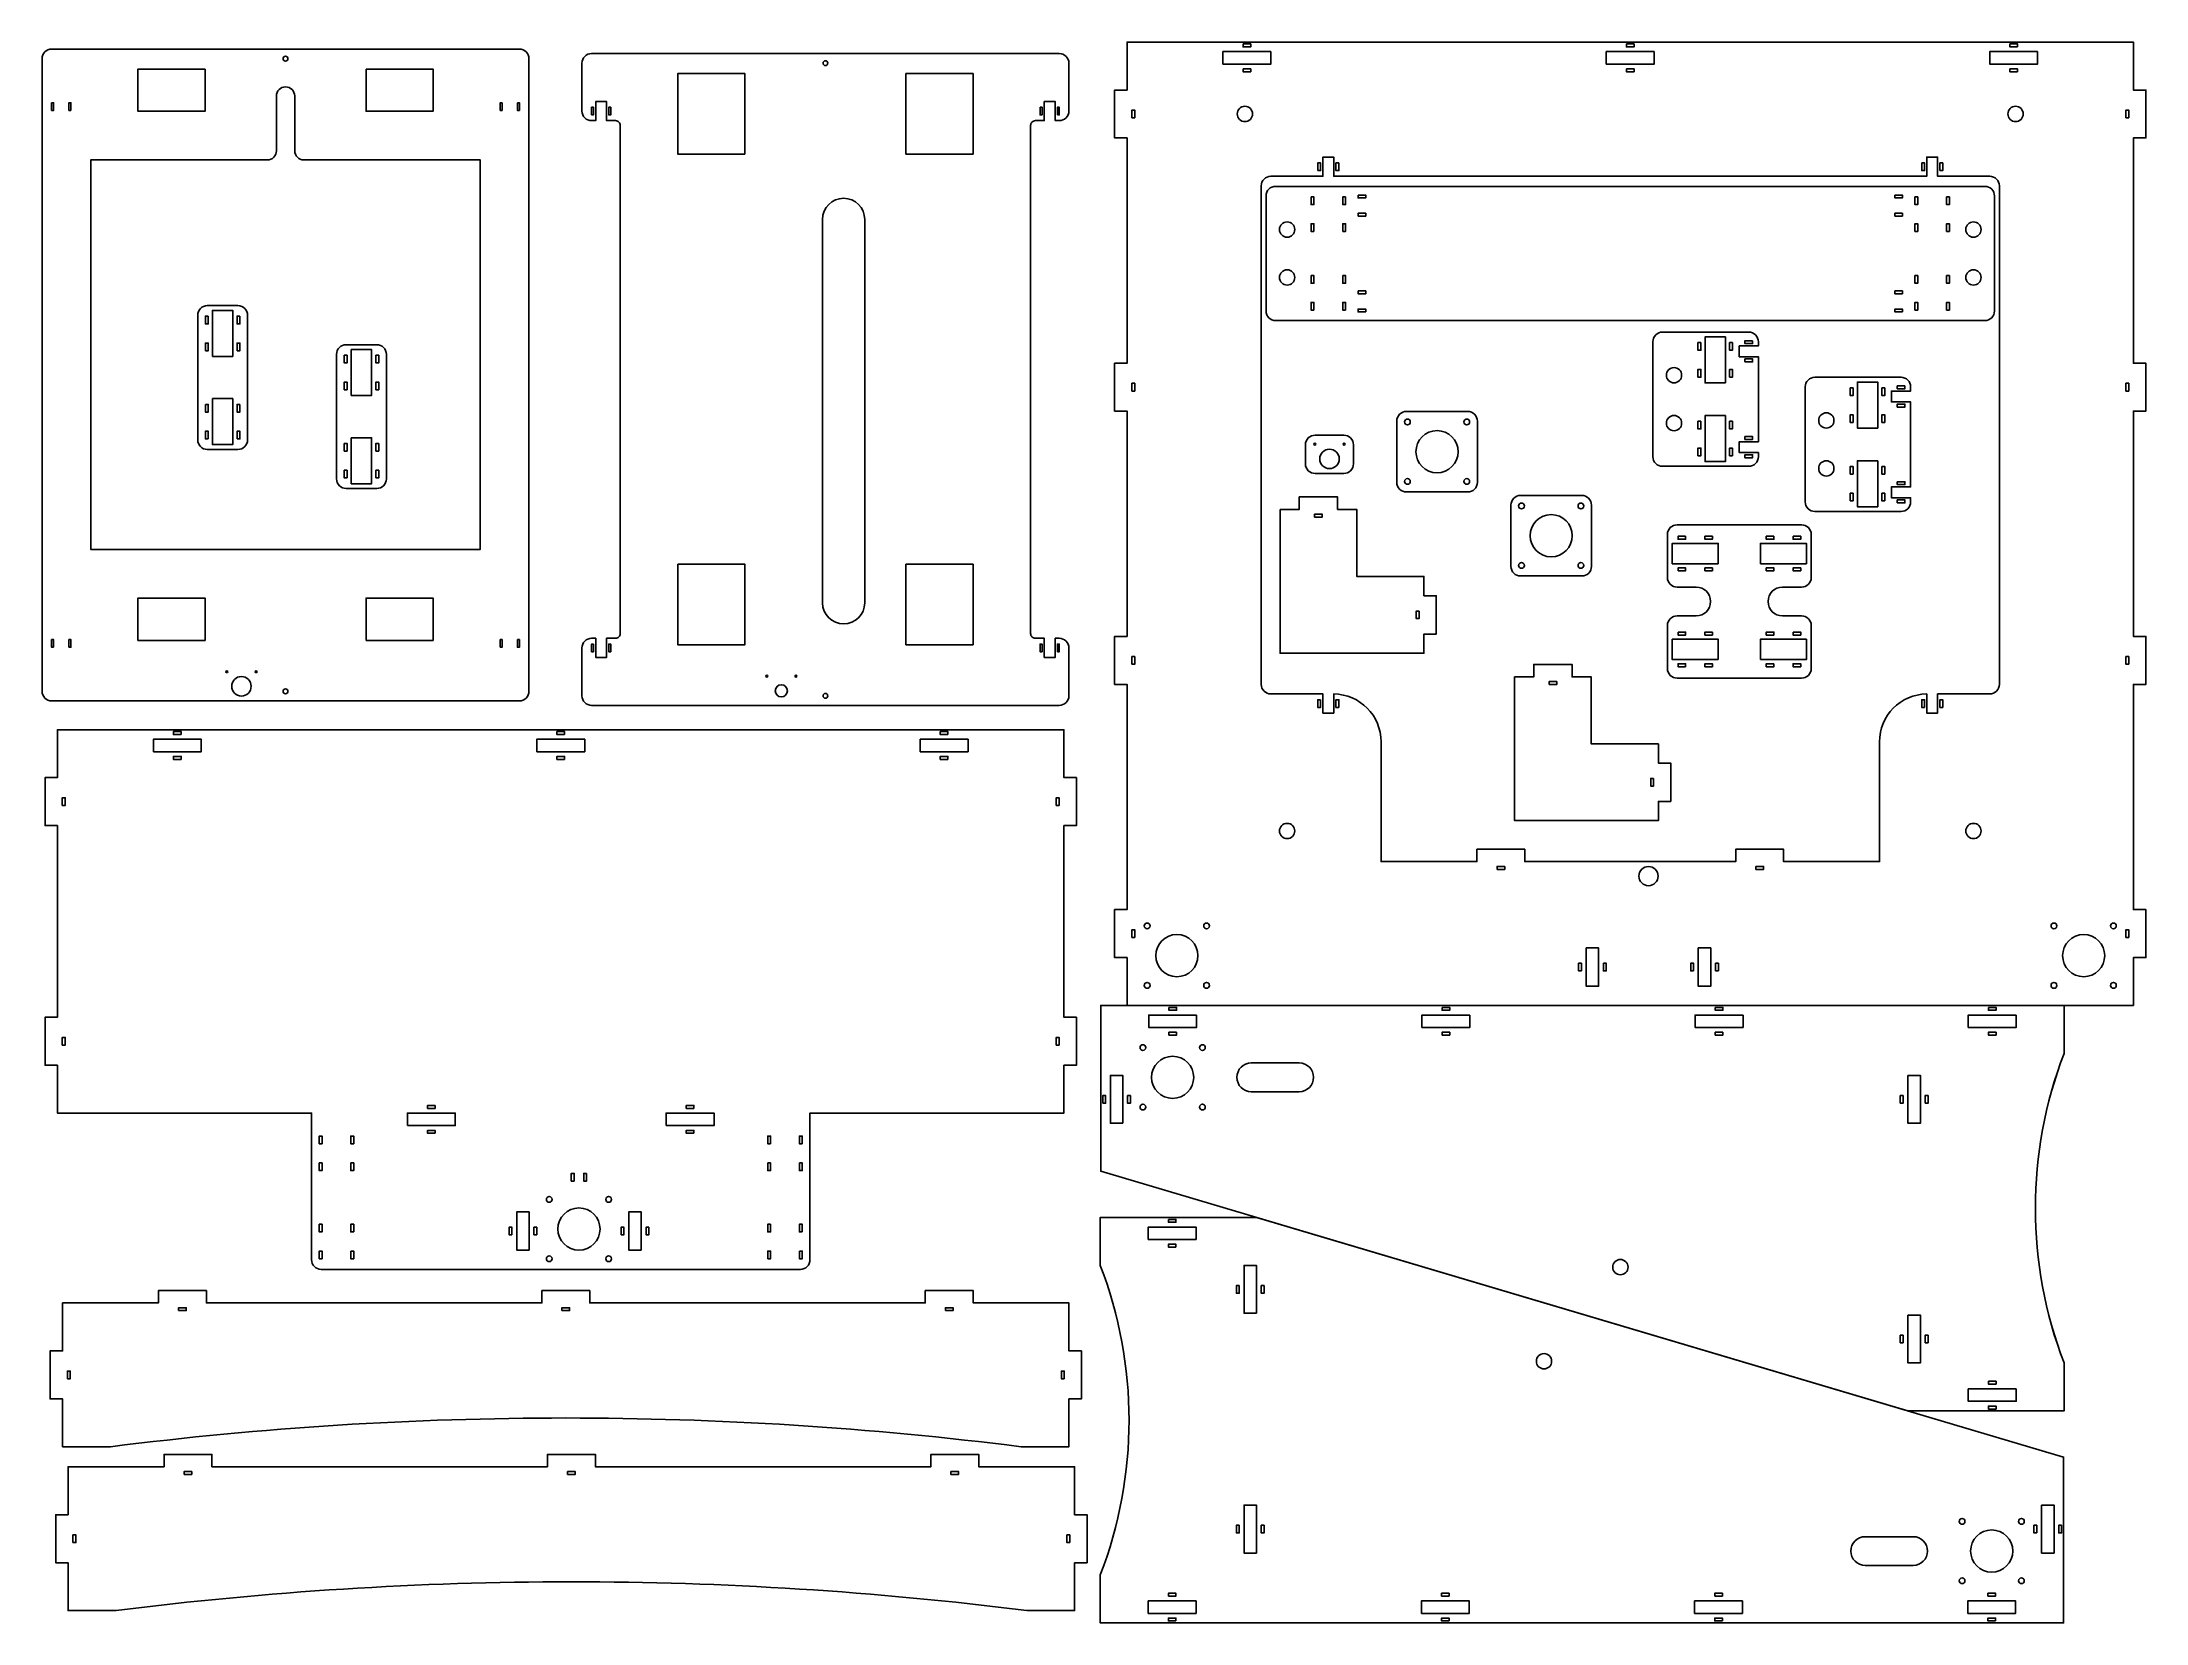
# Model space of a CAD drawing. Extents: x -10.7 to 32.6, y -8.9 to 23.6.
import ezdxf

# ---------------------------------------------------------------- set-up
doc = ezdxf.new("R2010")
doc.units = 0
doc.layers.get('0').update_dxf_attribs({"linetype": 'CONTINUOUS'})

msp = doc.modelspace()

# ---------------------------------------------------------------- linework, layer by layer
for p, q in [((11.091, 3.815), (30.874, 3.815)), ((11.091, 0.41), (11.091, 3.815)), ((30.874, 2.831), (30.874, 3.815)), ((11.091, 0.41), (27.667, -4.511)), ((11.091, 0.41), (27.667, -4.511)), ((30.874, -4.511), (30.874, -3.527)), ((27.667, -4.511), (30.874, -4.511))]:
    msp.add_line(p, q)
for points in [[(-0.652, 10.266), (-0.652, 23.258, 0.414214), (-0.848, 23.455), (-10.455, 23.455, 0.414214), (-10.652, 23.258), (-10.652, 10.266, 0.414214), (-10.455, 10.069), (-0.848, 10.069, 0.414214)], [(10.239, 11.355, -0.414214), (10.436, 11.158), (10.436, 10.174, -0.414214), (10.239, 9.977), (0.633, 9.977, -0.414214), (0.436, 10.174), (0.436, 11.158, -0.414214), (0.633, 11.355), (0.718, 11.355), (0.718, 10.961), (0.941, 10.961), (0.941, 11.355), (1.125, 11.355, 0.414214), (1.223, 11.453), (1.223, 21.886, 0.414214), (1.125, 21.985), (0.941, 21.985), (0.941, 22.378), (0.718, 22.378), (0.718, 21.985), (0.633, 21.985, -0.414214), (0.436, 22.182), (0.436, 23.166, -0.414214), (0.633, 23.363), (10.239, 23.363, -0.414214), (10.436, 23.166), (10.436, 22.182, -0.414214), (10.239, 21.985), (10.154, 21.985), (10.154, 22.378), (9.931, 22.378), (9.931, 21.985), (9.747, 21.985, 0.414214), (9.649, 21.886), (9.649, 11.453, 0.414214), (9.747, 11.355), (9.931, 11.355), (9.931, 10.961), (10.154, 10.961), (10.154, 11.355)], [(-5.839, 21.367, -0.414214), (-6.027, 21.179), (-9.652, 21.179), (-9.652, 13.179), (-1.652, 13.179), (-1.652, 21.179), (-5.277, 21.179, -0.414214), (-5.464, 21.367), (-5.464, 22.492, 1), (-5.839, 22.492)], [(27.083, 9.228, -0.410371), (28.054, 10.212), (28.054, 9.819), (28.277, 9.819), (28.277, 10.213), (29.347, 10.213, 0.414214), (29.544, 10.409), (29.544, 20.646, 0.414214), (29.347, 20.842), (28.277, 20.842), (28.277, 21.236), (28.054, 21.236), (28.054, 20.842), (15.875, 20.842), (15.875, 21.236), (15.653, 21.236), (15.653, 20.842), (14.583, 20.842, 0.414214), (14.386, 20.646), (14.386, 10.409, 0.414214), (14.583, 10.213), (15.653, 10.213), (15.653, 9.819), (15.875, 9.819), (15.875, 10.212, -0.410371), (16.847, 9.228), (16.847, 6.768), (18.815, 6.768), (18.815, 7.023), (19.799, 7.023), (19.799, 6.768), (24.13, 6.768), (24.13, 7.023), (25.114, 7.023), (25.114, 6.768), (27.083, 6.768)], [(5.377, 19.957, -1), (6.243, 19.957), (6.243, 12.083, -1), (5.377, 12.083)], [(29.248, 20.635), (14.681, 20.635, 0.414214), (14.484, 20.438), (14.484, 18.076, 0.414214), (14.681, 17.879), (29.248, 17.879, 0.414214), (29.445, 18.076), (29.445, 20.438, 0.414214)], [(-7.258, 15.233, -0.414214), (-7.455, 15.43), (-7.455, 17.989, -0.414214), (-7.258, 18.186), (-6.628, 18.186, -0.414214), (-6.431, 17.989), (-6.431, 15.43, -0.414214), (-6.628, 15.233)], [(-4.407, 14.431, -0.414214), (-4.604, 14.628), (-4.604, 17.187, -0.414214), (-4.407, 17.384), (-3.778, 17.384, -0.414214), (-3.581, 17.187), (-3.581, 14.628, -0.414214), (-3.778, 14.431)], [(24.398, 17.643, -0.414214), (24.595, 17.446), (24.595, 17.36), (24.201, 17.36), (24.201, 17.138), (24.595, 17.138), (24.595, 15.392), (24.201, 15.392), (24.201, 15.169), (24.595, 15.169), (24.595, 15.084, -0.414214), (24.398, 14.887), (22.627, 14.887, -0.414214), (22.43, 15.084), (22.43, 17.446, -0.414214), (22.627, 17.643)], [(27.526, 16.714, -0.414214), (27.723, 16.518), (27.723, 16.432), (27.329, 16.432), (27.329, 16.209), (27.723, 16.209), (27.723, 14.464), (27.329, 14.464), (27.329, 14.241), (27.723, 14.241), (27.723, 14.155, -0.414214), (27.526, 13.959), (25.754, 13.959, -0.414214), (25.558, 14.155), (25.558, 16.518, -0.414214), (25.754, 16.714)], [(17.367, 14.36, -0.414214), (17.17, 14.557), (17.17, 15.816, -0.414214), (17.367, 16.013), (18.627, 16.013, -0.414214), (18.824, 15.816), (18.824, 14.557, -0.414214), (18.627, 14.36)], [(15.294, 15.329, -0.414214), (15.491, 15.526), (16.082, 15.526, -0.414214), (16.279, 15.329), (16.279, 14.935, -0.414214), (16.082, 14.739), (15.491, 14.739, -0.414214), (15.294, 14.935)], [(19.711, 12.635, -0.414214), (19.514, 12.832), (19.514, 14.092, -0.414214), (19.711, 14.288), (20.971, 14.288, -0.414214), (21.168, 14.092), (21.168, 12.832, -0.414214), (20.971, 12.635)], [(25.484, 11.815, -0.414214), (25.681, 11.619), (25.681, 10.733, -0.414214), (25.484, 10.536), (22.925, 10.536, -0.414214), (22.728, 10.733), (22.728, 11.619, -0.414214), (22.925, 11.815), (23.319, 11.815, 1), (23.319, 12.406), (22.925, 12.406, -0.414214), (22.728, 12.603), (22.728, 13.489, -0.414214), (22.925, 13.685), (25.484, 13.685, -0.414214), (25.681, 13.489), (25.681, 12.603, -0.414214), (25.484, 12.406), (25.09, 12.406, 1), (25.09, 11.815)], [(5.118, -1.407, -0.414214), (4.921, -1.604), (-4.921, -1.604, -0.414214), (-5.118, -1.407), (-5.118, 1.604), (-10.335, 1.604), (-10.335, 2.588), (-10.59, 2.588), (-10.59, 3.572), (-10.335, 3.572), (-10.335, 7.509), (-10.59, 7.509), (-10.59, 8.494), (-10.335, 8.494), (-10.335, 9.478), (10.335, 9.478), (10.335, 8.494), (10.59, 8.494), (10.59, 7.509), (10.335, 7.509), (10.335, 3.572), (10.59, 3.572), (10.59, 2.588), (10.335, 2.588), (10.335, 1.604), (5.118, 1.604)], [(30.874, 2.831, 0.185785), (30.874, -3.527), (30.874, -4.511), (27.667, -4.511), (11.091, 0.41), (11.091, 3.815), (30.874, 3.815)], [(15.165, 2.635, -1), (15.165, 2.044), (14.181, 2.044, -1), (14.181, 2.635)], [(14.288, -0.539), (11.08, -0.539), (11.08, -1.523, -0.185785), (11.08, -7.88), (11.08, -8.865), (30.864, -8.865), (30.864, -5.46)], [(30.864, -5.46), (30.864, -8.865), (11.08, -8.865), (11.08, -7.88, 0.185785), (11.08, -1.523), (11.08, -0.539), (14.288, -0.539)], [(-9.247, -5.247, -0.063158), (9.454, -5.247), (10.438, -5.247), (10.438, -4.263), (10.693, -4.263), (10.693, -3.279), (10.438, -3.279), (10.438, -2.295), (8.47, -2.295), (8.47, -2.04), (7.486, -2.04), (7.486, -2.295), (0.596, -2.295), (0.596, -2.04), (-0.388, -2.04), (-0.388, -2.295), (-7.278, -2.295), (-7.278, -2.04), (-8.262, -2.04), (-8.262, -2.295), (-10.231, -2.295), (-10.231, -3.279), (-10.486, -3.279), (-10.486, -4.263), (-10.231, -4.263), (-10.231, -5.247)], [(-9.132, -8.612, -0.063158), (9.569, -8.612), (10.553, -8.612), (10.553, -7.628), (10.808, -7.628), (10.808, -6.643), (10.553, -6.643), (10.553, -5.659), (8.585, -5.659), (8.585, -5.404), (7.601, -5.404), (7.601, -5.659), (0.711, -5.659), (0.711, -5.404), (-0.273, -5.404), (-0.273, -5.659), (-7.163, -5.659), (-7.163, -5.404), (-8.147, -5.404), (-8.147, -5.659), (-10.116, -5.659), (-10.116, -6.643), (-10.371, -6.643), (-10.371, -7.628), (-10.116, -7.628), (-10.116, -8.612)], [(26.79, -7.684, -1), (26.79, -7.094), (27.774, -7.094, -1), (27.774, -7.684)]]:
    msp.add_lwpolyline(points, format="xyb", close=True)
msp.add_lwpolyline([(32.299, 3.815), (32.299, 4.799), (32.554, 4.799), (32.554, 5.783), (32.299, 5.783), (32.299, 10.409), (32.554, 10.409), (32.554, 11.394), (32.299, 11.394), (32.299, 16.02), (32.554, 16.02), (32.554, 17.004), (32.299, 17.004), (32.299, 21.63), (32.554, 21.63), (32.554, 22.614), (32.299, 22.614), (32.299, 23.598), (11.63, 23.598), (11.63, 22.614), (11.375, 22.614), (11.375, 21.63), (11.63, 21.63), (11.63, 17.004), (11.375, 17.004), (11.375, 16.02), (11.63, 16.02), (11.63, 11.394), (11.375, 11.394), (11.375, 10.409), (11.63, 10.409), (11.63, 5.783), (11.375, 5.783), (11.375, 4.799), (11.63, 4.799), (11.63, 3.815), (32.299, 3.815), (11.63, 3.815)])
for points in [[(14.583, 23.402), (14.583, 23.147), (13.599, 23.147), (13.599, 23.402)], [(14.012, 23.559), (14.169, 23.559), (14.169, 23.5), (14.012, 23.5)], [(22.457, 23.402), (22.457, 23.147), (21.473, 23.147), (21.473, 23.402)], [(21.886, 23.559), (22.044, 23.559), (22.044, 23.5), (21.886, 23.5)], [(30.331, 23.402), (30.331, 23.147), (29.347, 23.147), (29.347, 23.402)], [(29.918, 23.5), (29.76, 23.5), (29.76, 23.559), (29.918, 23.559)], [(-7.305, 23.045), (-7.305, 22.179), (-8.683, 22.179), (-8.683, 23.045)], [(-3.998, 23.045), (-2.62, 23.045), (-2.62, 22.179), (-3.998, 22.179)], [(3.782, 21.3), (2.404, 21.3), (2.404, 22.953), (3.782, 22.953)], [(8.467, 21.3), (7.089, 21.3), (7.089, 22.953), (8.467, 22.953)], [(14.012, 23.048), (14.169, 23.048), (14.169, 22.989), (14.012, 22.989)], [(21.886, 23.048), (22.044, 23.048), (22.044, 22.989), (21.886, 22.989)], [(29.918, 22.989), (29.76, 22.989), (29.76, 23.048), (29.918, 23.048)], [(-10.455, 22.352), (-10.415, 22.352), (-10.415, 22.195), (-10.455, 22.195)], [(-10.061, 22.195), (-10.1, 22.195), (-10.1, 22.352), (-10.061, 22.352)], [(-1.203, 22.352), (-1.203, 22.195), (-1.242, 22.195), (-1.242, 22.352)], [(-0.888, 22.352), (-0.848, 22.352), (-0.848, 22.195), (-0.888, 22.195)], [(0.633, 22.103), (0.633, 22.26), (0.672, 22.26), (0.672, 22.103)], [(1.026, 22.26), (1.026, 22.103), (0.987, 22.103), (0.987, 22.26)], [(9.845, 22.26), (9.885, 22.26), (9.885, 22.103), (9.845, 22.103)], [(10.2, 22.103), (10.2, 22.26), (10.239, 22.26), (10.239, 22.103)], [(11.729, 22.043), (11.729, 22.201), (11.788, 22.201), (11.788, 22.043)], [(32.142, 22.043), (32.142, 22.201), (32.201, 22.201), (32.201, 22.043)], [(15.547, 20.961), (15.547, 21.118), (15.606, 21.118), (15.606, 20.961)], [(15.981, 21.118), (15.981, 20.961), (15.921, 20.961), (15.921, 21.118)], [(27.949, 21.118), (28.008, 21.118), (28.008, 20.961), (27.949, 20.961)], [(28.323, 20.961), (28.323, 21.118), (28.382, 21.118), (28.382, 20.961)], [(15.41, 20.418), (15.469, 20.418), (15.469, 20.261), (15.41, 20.261)], [(16.118, 20.418), (16.118, 20.261), (16.059, 20.261), (16.059, 20.418)], [(16.374, 20.458), (16.532, 20.458), (16.532, 20.399), (16.374, 20.399)], [(27.398, 20.458), (27.555, 20.458), (27.555, 20.399), (27.398, 20.399)], [(27.811, 20.418), (27.87, 20.418), (27.87, 20.261), (27.811, 20.261)], [(28.461, 20.418), (28.52, 20.418), (28.52, 20.261), (28.461, 20.261)], [(16.374, 20.025), (16.374, 20.084), (16.532, 20.084), (16.532, 20.025)], [(27.555, 20.025), (27.398, 20.025), (27.398, 20.084), (27.555, 20.084)], [(15.469, 19.71), (15.41, 19.71), (15.41, 19.867), (15.469, 19.867)], [(16.059, 19.71), (16.059, 19.867), (16.118, 19.867), (16.118, 19.71)], [(27.87, 19.71), (27.811, 19.71), (27.811, 19.867), (27.87, 19.867)], [(28.52, 19.71), (28.461, 19.71), (28.461, 19.867), (28.52, 19.867)], [(15.41, 18.804), (15.469, 18.804), (15.469, 18.647), (15.41, 18.647)], [(16.059, 18.804), (16.118, 18.804), (16.118, 18.647), (16.059, 18.647)], [(27.87, 18.804), (27.87, 18.647), (27.811, 18.647), (27.811, 18.804)], [(28.461, 18.804), (28.52, 18.804), (28.52, 18.647), (28.461, 18.647)], [(15.469, 18.095), (15.41, 18.095), (15.41, 18.253), (15.469, 18.253)], [(16.118, 18.095), (16.059, 18.095), (16.059, 18.253), (16.118, 18.253)], [(16.374, 18.489), (16.532, 18.489), (16.532, 18.43), (16.374, 18.43)], [(27.555, 18.489), (27.555, 18.43), (27.398, 18.43), (27.398, 18.489)], [(27.811, 18.095), (27.811, 18.253), (27.87, 18.253), (27.87, 18.095)], [(28.52, 18.095), (28.461, 18.095), (28.461, 18.253), (28.52, 18.253)], [(-7.239, 17.97), (-7.239, 17.812), (-7.298, 17.812), (-7.298, 17.97)], [(-7.152, 17.143), (-7.152, 18.088), (-6.735, 18.088), (-6.735, 17.143)], [(-6.589, 17.97), (-6.589, 17.812), (-6.648, 17.812), (-6.648, 17.97)], [(16.532, 18.056), (16.374, 18.056), (16.374, 18.115), (16.532, 18.115)], [(27.555, 18.056), (27.398, 18.056), (27.398, 18.115), (27.555, 18.115)], [(-7.298, 17.261), (-7.298, 17.418), (-7.239, 17.418), (-7.239, 17.261)], [(-6.648, 17.261), (-6.648, 17.418), (-6.589, 17.418), (-6.589, 17.261)], [(-4.301, 16.341), (-4.301, 17.285), (-3.884, 17.285), (-3.884, 16.341)], [(23.414, 17.426), (23.414, 17.269), (23.355, 17.269), (23.355, 17.426)], [(23.918, 16.599), (23.501, 16.599), (23.501, 17.544), (23.918, 17.544)], [(24.064, 17.426), (24.064, 17.269), (24.005, 17.269), (24.005, 17.426)], [(24.477, 17.465), (24.477, 17.406), (24.32, 17.406), (24.32, 17.465)], [(-4.388, 17.167), (-4.388, 17.01), (-4.447, 17.01), (-4.447, 17.167)], [(-3.738, 17.167), (-3.738, 17.01), (-3.797, 17.01), (-3.797, 17.167)], [(23.355, 16.717), (23.355, 16.875), (23.414, 16.875), (23.414, 16.717)], [(24.005, 16.717), (24.005, 16.875), (24.064, 16.875), (24.064, 16.717)], [(24.32, 17.032), (24.32, 17.091), (24.477, 17.091), (24.477, 17.032)], [(-4.447, 16.459), (-4.447, 16.616), (-4.388, 16.616), (-4.388, 16.459)], [(-3.797, 16.459), (-3.797, 16.616), (-3.738, 16.616), (-3.738, 16.459)], [(11.729, 16.433), (11.729, 16.591), (11.788, 16.591), (11.788, 16.433)], [(26.542, 16.498), (26.542, 16.34), (26.483, 16.34), (26.483, 16.498)], [(27.046, 15.671), (26.628, 15.671), (26.628, 16.616), (27.046, 16.616)], [(27.191, 16.498), (27.191, 16.34), (27.132, 16.34), (27.132, 16.498)], [(27.605, 16.537), (27.605, 16.478), (27.447, 16.478), (27.447, 16.537)], [(32.201, 16.433), (32.142, 16.433), (32.142, 16.591), (32.201, 16.591)], [(-7.298, 16.159), (-7.239, 16.159), (-7.239, 16.001), (-7.298, 16.001)], [(-7.152, 16.277), (-6.735, 16.277), (-6.735, 15.332), (-7.152, 15.332)], [(-6.589, 16.159), (-6.589, 16.001), (-6.648, 16.001), (-6.648, 16.159)], [(27.447, 16.104), (27.447, 16.163), (27.605, 16.163), (27.605, 16.104)], [(-7.239, 15.45), (-7.298, 15.45), (-7.298, 15.607), (-7.239, 15.607)], [(-6.648, 15.45), (-6.648, 15.607), (-6.589, 15.607), (-6.589, 15.45)], [(23.414, 15.812), (23.414, 15.654), (23.355, 15.654), (23.355, 15.812)], [(23.918, 15.93), (23.918, 14.985), (23.501, 14.985), (23.501, 15.93)], [(24.005, 15.812), (24.064, 15.812), (24.064, 15.654), (24.005, 15.654)], [(26.483, 15.789), (26.483, 15.947), (26.542, 15.947), (26.542, 15.789)], [(27.132, 15.789), (27.132, 15.947), (27.191, 15.947), (27.191, 15.789)], [(-4.447, 15.356), (-4.388, 15.356), (-4.388, 15.199), (-4.447, 15.199)], [(-4.301, 15.474), (-3.884, 15.474), (-3.884, 14.53), (-4.301, 14.53)], [(-3.738, 15.356), (-3.738, 15.199), (-3.797, 15.199), (-3.797, 15.356)], [(23.355, 15.103), (23.355, 15.261), (23.414, 15.261), (23.414, 15.103)], [(24.064, 15.103), (24.005, 15.103), (24.005, 15.261), (24.064, 15.261)], [(24.32, 15.497), (24.477, 15.497), (24.477, 15.438), (24.32, 15.438)], [(24.32, 15.064), (24.32, 15.123), (24.477, 15.123), (24.477, 15.064)], [(-4.388, 14.648), (-4.447, 14.648), (-4.447, 14.805), (-4.388, 14.805)], [(-3.797, 14.648), (-3.797, 14.805), (-3.738, 14.805), (-3.738, 14.648)], [(26.542, 14.884), (26.542, 14.726), (26.483, 14.726), (26.483, 14.884)], [(27.046, 15.002), (27.046, 14.057), (26.628, 14.057), (26.628, 15.002)], [(27.132, 14.884), (27.191, 14.884), (27.191, 14.726), (27.132, 14.726)], [(26.483, 14.175), (26.483, 14.333), (26.542, 14.333), (26.542, 14.175)], [(27.191, 14.175), (27.132, 14.175), (27.132, 14.333), (27.191, 14.333)], [(27.447, 14.569), (27.605, 14.569), (27.605, 14.51), (27.447, 14.51)], [(14.773, 14.002), (14.773, 11.049), (17.726, 11.049), (17.726, 11.443), (17.981, 11.443), (17.981, 12.23), (17.726, 12.23), (17.726, 12.624), (16.348, 12.624), (16.348, 14.002), (15.954, 14.002), (15.954, 14.257), (15.167, 14.257), (15.167, 14.002)], [(15.482, 13.844), (15.482, 13.903), (15.639, 13.903), (15.639, 13.844)], [(27.447, 14.136), (27.447, 14.195), (27.605, 14.195), (27.605, 14.136)], [(23.102, 13.449), (23.102, 13.39), (22.945, 13.39), (22.945, 13.449)], [(23.653, 13.449), (23.653, 13.39), (23.496, 13.39), (23.496, 13.449)], [(24.913, 13.449), (24.913, 13.39), (24.756, 13.39), (24.756, 13.449)], [(25.307, 13.449), (25.464, 13.449), (25.464, 13.39), (25.307, 13.39)], [(23.771, 12.886), (22.826, 12.886), (22.826, 13.304), (23.771, 13.304)], [(24.637, 12.886), (24.637, 13.304), (25.582, 13.304), (25.582, 12.886)], [(2.404, 12.874), (3.782, 12.874), (3.782, 11.221), (2.404, 11.221)], [(7.089, 12.874), (8.467, 12.874), (8.467, 11.221), (7.089, 11.221)], [(22.945, 12.741), (22.945, 12.8), (23.102, 12.8), (23.102, 12.741)], [(23.496, 12.741), (23.496, 12.8), (23.653, 12.8), (23.653, 12.741)], [(24.756, 12.741), (24.756, 12.8), (24.913, 12.8), (24.913, 12.741)], [(25.464, 12.741), (25.307, 12.741), (25.307, 12.8), (25.464, 12.8)], [(-7.305, 11.313), (-8.683, 11.313), (-8.683, 12.179), (-7.305, 12.179)], [(-3.998, 11.313), (-3.998, 12.179), (-2.62, 12.179), (-2.62, 11.313)], [(17.627, 11.915), (17.627, 11.758), (17.568, 11.758), (17.568, 11.915)], [(-10.415, 11.171), (-10.455, 11.171), (-10.455, 11.329), (-10.415, 11.329)], [(-10.1, 11.171), (-10.1, 11.329), (-10.061, 11.329), (-10.061, 11.171)], [(-1.242, 11.171), (-1.242, 11.329), (-1.203, 11.329), (-1.203, 11.171)], [(-0.888, 11.329), (-0.848, 11.329), (-0.848, 11.171), (-0.888, 11.171)], [(0.672, 11.237), (0.672, 11.079), (0.633, 11.079), (0.633, 11.237)], [(1.026, 11.079), (0.987, 11.079), (0.987, 11.237), (1.026, 11.237)], [(9.885, 11.079), (9.845, 11.079), (9.845, 11.237), (9.885, 11.237)], [(10.2, 11.079), (10.2, 11.237), (10.239, 11.237), (10.239, 11.079)], [(23.771, 10.918), (22.826, 10.918), (22.826, 11.335), (23.771, 11.335)], [(22.945, 11.481), (23.102, 11.481), (23.102, 11.422), (22.945, 11.422)], [(23.653, 11.481), (23.653, 11.422), (23.496, 11.422), (23.496, 11.481)], [(24.637, 10.918), (24.637, 11.335), (25.582, 11.335), (25.582, 10.918)], [(24.756, 11.422), (24.756, 11.481), (24.913, 11.481), (24.913, 11.422)], [(25.307, 11.481), (25.464, 11.481), (25.464, 11.422), (25.307, 11.422)], [(11.729, 10.823), (11.729, 10.98), (11.788, 10.98), (11.788, 10.823)], [(19.589, 10.563), (19.589, 7.61), (22.542, 7.61), (22.542, 8.004), (22.797, 8.004), (22.797, 8.791), (22.542, 8.791), (22.542, 9.185), (21.164, 9.185), (21.164, 10.563), (20.77, 10.563), (20.77, 10.818), (19.983, 10.818), (19.983, 10.563)], [(23.102, 10.772), (22.945, 10.772), (22.945, 10.831), (23.102, 10.831)], [(23.496, 10.772), (23.496, 10.831), (23.653, 10.831), (23.653, 10.772)], [(24.913, 10.831), (24.913, 10.772), (24.756, 10.772), (24.756, 10.831)], [(25.464, 10.772), (25.307, 10.772), (25.307, 10.831), (25.464, 10.831)], [(32.201, 10.823), (32.142, 10.823), (32.142, 10.98), (32.201, 10.98)], [(20.298, 10.406), (20.298, 10.465), (20.455, 10.465), (20.455, 10.406)], [(15.606, 10.094), (15.606, 9.937), (15.547, 9.937), (15.547, 10.094)], [(15.981, 9.937), (15.921, 9.937), (15.921, 10.094), (15.981, 10.094)], [(28.008, 9.937), (27.949, 9.937), (27.949, 10.094), (28.008, 10.094)], [(28.323, 9.937), (28.323, 10.094), (28.382, 10.094), (28.382, 9.937)], [(-8.366, 9.026), (-8.366, 9.281), (-7.382, 9.281), (-7.382, 9.026)], [(-7.795, 9.379), (-7.953, 9.379), (-7.953, 9.439), (-7.795, 9.439)], [(-0.492, 9.026), (-0.492, 9.281), (0.492, 9.281), (0.492, 9.026)], [(0.079, 9.379), (-0.079, 9.379), (-0.079, 9.439), (0.079, 9.439)], [(7.382, 9.026), (7.382, 9.281), (8.366, 9.281), (8.366, 9.026)], [(7.953, 9.379), (7.795, 9.379), (7.795, 9.439), (7.953, 9.439)], [(-7.795, 8.869), (-7.953, 8.869), (-7.953, 8.928), (-7.795, 8.928)], [(0.079, 8.869), (-0.079, 8.869), (-0.079, 8.928), (0.079, 8.928)], [(7.953, 8.869), (7.795, 8.869), (7.795, 8.928), (7.953, 8.928)], [(22.443, 8.476), (22.443, 8.319), (22.384, 8.319), (22.384, 8.476)], [(-10.236, 7.923), (-10.236, 8.08), (-10.177, 8.08), (-10.177, 7.923)], [(10.177, 7.923), (10.177, 8.08), (10.236, 8.08), (10.236, 7.923)], [(19.229, 6.61), (19.229, 6.669), (19.386, 6.669), (19.386, 6.61)], [(24.544, 6.61), (24.544, 6.669), (24.701, 6.669), (24.701, 6.61)], [(11.729, 5.213), (11.729, 5.37), (11.788, 5.37), (11.788, 5.213)], [(32.142, 5.213), (32.142, 5.37), (32.201, 5.37), (32.201, 5.213)], [(21.06, 4.996), (21.315, 4.996), (21.315, 4.209), (21.06, 4.209)], [(23.362, 4.996), (23.617, 4.996), (23.617, 4.209), (23.362, 4.209)], [(20.962, 4.524), (20.903, 4.524), (20.903, 4.681), (20.962, 4.681)], [(21.414, 4.681), (21.473, 4.681), (21.473, 4.524), (21.414, 4.524)], [(23.264, 4.524), (23.205, 4.524), (23.205, 4.681), (23.264, 4.681)], [(23.775, 4.524), (23.716, 4.524), (23.716, 4.681), (23.775, 4.681)], [(13.059, 3.618), (13.059, 3.363), (12.075, 3.363), (12.075, 3.618)], [(12.489, 3.776), (12.646, 3.776), (12.646, 3.717), (12.489, 3.717)], [(18.67, 3.618), (18.67, 3.363), (17.685, 3.363), (17.685, 3.618)], [(18.099, 3.776), (18.256, 3.776), (18.256, 3.717), (18.099, 3.717)], [(24.28, 3.618), (24.28, 3.363), (23.296, 3.363), (23.296, 3.618)], [(23.709, 3.776), (23.867, 3.776), (23.867, 3.717), (23.709, 3.717)], [(29.89, 3.618), (29.89, 3.363), (28.906, 3.363), (28.906, 3.618)], [(29.319, 3.776), (29.477, 3.776), (29.477, 3.717), (29.319, 3.717)], [(-10.236, 3.002), (-10.236, 3.159), (-10.177, 3.159), (-10.177, 3.002)], [(10.236, 3.002), (10.177, 3.002), (10.177, 3.159), (10.236, 3.159)], [(12.646, 3.265), (12.646, 3.206), (12.489, 3.206), (12.489, 3.265)], [(18.256, 3.265), (18.256, 3.206), (18.099, 3.206), (18.099, 3.265)], [(23.867, 3.265), (23.867, 3.206), (23.709, 3.206), (23.709, 3.265)], [(29.477, 3.265), (29.477, 3.206), (29.319, 3.206), (29.319, 3.265)], [(11.543, 1.395), (11.288, 1.395), (11.288, 2.379), (11.543, 2.379)], [(27.667, 2.379), (27.922, 2.379), (27.922, 1.395), (27.667, 1.395)], [(-2.579, 1.761), (-2.579, 1.702), (-2.736, 1.702), (-2.736, 1.761)], [(2.736, 1.702), (2.579, 1.702), (2.579, 1.761), (2.736, 1.761)], [(11.13, 1.808), (11.13, 1.965), (11.189, 1.965), (11.189, 1.808)], [(11.641, 1.965), (11.7, 1.965), (11.7, 1.808), (11.641, 1.808)], [(27.509, 1.808), (27.509, 1.965), (27.568, 1.965), (27.568, 1.808)], [(28.02, 1.808), (28.02, 1.965), (28.079, 1.965), (28.079, 1.808)], [(-3.15, 1.349), (-3.15, 1.604), (-2.165, 1.604), (-2.165, 1.349)], [(2.165, 1.349), (2.165, 1.604), (3.15, 1.604), (3.15, 1.349)], [(-4.902, 0.975), (-4.961, 0.975), (-4.961, 1.132), (-4.902, 1.132)], [(-4.252, 0.975), (-4.311, 0.975), (-4.311, 1.132), (-4.252, 1.132)], [(-2.579, 1.191), (-2.736, 1.191), (-2.736, 1.25), (-2.579, 1.25)], [(2.736, 1.191), (2.579, 1.191), (2.579, 1.25), (2.736, 1.25)], [(4.311, 0.975), (4.252, 0.975), (4.252, 1.132), (4.311, 1.132)], [(4.961, 0.975), (4.902, 0.975), (4.902, 1.132), (4.961, 1.132)], [(-4.961, 0.581), (-4.902, 0.581), (-4.902, 0.424), (-4.961, 0.424)], [(-4.311, 0.581), (-4.252, 0.581), (-4.252, 0.424), (-4.311, 0.424)], [(4.252, 0.581), (4.311, 0.581), (4.311, 0.424), (4.252, 0.424)], [(4.902, 0.581), (4.961, 0.581), (4.961, 0.424), (4.902, 0.424)], [(0.276, 0.207), (0.217, 0.207), (0.217, 0.365), (0.276, 0.365)], [(0.531, 0.365), (0.531, 0.207), (0.472, 0.207), (0.472, 0.365)], [(-0.65, -1.21), (-0.905, -1.21), (-0.905, -0.423), (-0.65, -0.423)], [(1.653, -1.21), (1.398, -1.21), (1.398, -0.423), (1.653, -0.423)], [(-4.902, -0.679), (-4.902, -0.836), (-4.961, -0.836), (-4.961, -0.679)], [(-4.252, -0.836), (-4.311, -0.836), (-4.311, -0.679), (-4.252, -0.679)], [(-1.003, -0.895), (-1.062, -0.895), (-1.062, -0.738), (-1.003, -0.738)], [(-0.492, -0.895), (-0.551, -0.895), (-0.551, -0.738), (-0.492, -0.738)], [(1.24, -0.895), (1.24, -0.738), (1.299, -0.738), (1.299, -0.895)], [(1.81, -0.738), (1.81, -0.895), (1.751, -0.895), (1.751, -0.738)], [(4.311, -0.679), (4.311, -0.836), (4.252, -0.836), (4.252, -0.679)], [(4.961, -0.836), (4.902, -0.836), (4.902, -0.679), (4.961, -0.679)], [(12.064, -0.991), (12.064, -0.736), (13.049, -0.736), (13.049, -0.991)], [(12.478, -0.578), (12.635, -0.578), (12.635, -0.637), (12.478, -0.637)], [(-4.961, -1.387), (-4.961, -1.23), (-4.902, -1.23), (-4.902, -1.387)], [(-4.311, -1.23), (-4.252, -1.23), (-4.252, -1.387), (-4.311, -1.387)], [(4.252, -1.387), (4.252, -1.23), (4.311, -1.23), (4.311, -1.387)], [(4.902, -1.23), (4.961, -1.23), (4.961, -1.387), (4.902, -1.387)], [(12.635, -1.148), (12.478, -1.148), (12.478, -1.089), (12.635, -1.089)], [(14.288, -2.507), (14.033, -2.507), (14.033, -1.523), (14.288, -1.523)], [(13.934, -1.936), (13.934, -2.094), (13.875, -2.094), (13.875, -1.936)], [(14.445, -1.936), (14.445, -2.094), (14.386, -2.094), (14.386, -1.936)], [(-7.849, -2.452), (-7.849, -2.393), (-7.691, -2.393), (-7.691, -2.452)], [(0.025, -2.452), (0.025, -2.393), (0.183, -2.393), (0.183, -2.452)], [(7.899, -2.452), (7.899, -2.393), (8.057, -2.393), (8.057, -2.452)], [(27.667, -2.542), (27.922, -2.542), (27.922, -3.527), (27.667, -3.527)], [(27.509, -3.113), (27.509, -2.956), (27.568, -2.956), (27.568, -3.113)], [(28.02, -3.113), (28.02, -2.956), (28.079, -2.956), (28.079, -3.113)], [(-10.132, -3.85), (-10.132, -3.692), (-10.073, -3.692), (-10.073, -3.85)], [(10.34, -3.85), (10.281, -3.85), (10.281, -3.692), (10.34, -3.692)], [(29.89, -4.059), (29.89, -4.314), (28.906, -4.314), (28.906, -4.059)], [(29.319, -3.902), (29.477, -3.902), (29.477, -3.961), (29.319, -3.961)], [(29.477, -4.472), (29.319, -4.472), (29.319, -4.413), (29.477, -4.413)], [(-7.734, -5.816), (-7.734, -5.757), (-7.577, -5.757), (-7.577, -5.816)], [(0.14, -5.816), (0.14, -5.757), (0.297, -5.757), (0.297, -5.816)], [(8.014, -5.816), (8.014, -5.757), (8.171, -5.757), (8.171, -5.816)], [(14.288, -7.429), (14.033, -7.429), (14.033, -6.444), (14.288, -6.444)], [(30.412, -6.444), (30.667, -6.444), (30.667, -7.429), (30.412, -7.429)], [(13.934, -6.858), (13.934, -7.015), (13.875, -7.015), (13.875, -6.858)], [(14.445, -6.858), (14.445, -7.015), (14.386, -7.015), (14.386, -6.858)], [(30.313, -7.015), (30.254, -7.015), (30.254, -6.858), (30.313, -6.858)], [(30.824, -6.858), (30.824, -7.015), (30.765, -7.015), (30.765, -6.858)], [(-10.017, -7.214), (-10.017, -7.057), (-9.958, -7.057), (-9.958, -7.214)], [(10.455, -7.214), (10.396, -7.214), (10.396, -7.057), (10.455, -7.057)], [(12.064, -8.668), (12.064, -8.413), (13.049, -8.413), (13.049, -8.668)], [(12.478, -8.314), (12.478, -8.255), (12.635, -8.255), (12.635, -8.314)], [(17.675, -8.668), (17.675, -8.413), (18.659, -8.413), (18.659, -8.668)], [(18.088, -8.314), (18.088, -8.255), (18.245, -8.255), (18.245, -8.314)], [(23.285, -8.668), (23.285, -8.413), (24.269, -8.413), (24.269, -8.668)], [(23.698, -8.314), (23.698, -8.255), (23.856, -8.255), (23.856, -8.314)], [(28.895, -8.668), (28.895, -8.413), (29.879, -8.413), (29.879, -8.668)], [(29.308, -8.314), (29.308, -8.255), (29.466, -8.255), (29.466, -8.314)], [(12.635, -8.825), (12.478, -8.825), (12.478, -8.766), (12.635, -8.766)], [(18.245, -8.825), (18.088, -8.825), (18.088, -8.766), (18.245, -8.766)], [(23.856, -8.825), (23.698, -8.825), (23.698, -8.766), (23.856, -8.766)], [(29.466, -8.825), (29.308, -8.825), (29.308, -8.766), (29.466, -8.766)]]:
    msp.add_lwpolyline(points, close=True)
for centre, radius in [((-5.652, 23.258), 0.0492), ((5.436, 23.166), 0.0492), ((14.051, 22.122), 0.157), ((29.878, 22.122), 0.157), ((14.918, 19.749), 0.157), ((29.012, 19.749), 0.157), ((14.918, 18.765), 0.157), ((29.012, 18.765), 0.157), ((22.863, 16.757), 0.157), ((17.387, 15.797), 0.0591), ((17.997, 15.187), 0.433), ((18.607, 15.797), 0.0591), ((22.863, 15.773), 0.157), ((25.991, 15.829), 0.157), ((15.486, 15.339), 0.0197), ((15.787, 15.039), 0.2), ((15.787, 15.039), 0.2), ((16.087, 15.339), 0.0197), ((25.991, 14.844), 0.157), ((17.387, 14.576), 0.0591), ((18.607, 14.576), 0.0591), ((19.731, 14.072), 0.0591), ((20.341, 13.462), 0.433), ((20.951, 14.072), 0.0591), ((19.731, 12.851), 0.0591), ((20.951, 12.851), 0.0591), ((-6.858, 10.669), 0.0197), ((-6.557, 10.369), 0.2), ((-6.257, 10.669), 0.0197), ((4.23, 10.577), 0.0197), ((4.53, 10.277), 0.125), ((4.831, 10.577), 0.0197), ((-5.652, 10.266), 0.0492), ((5.436, 10.174), 0.0492), ((14.918, 7.398), 0.157), ((29.012, 7.398), 0.157), ((22.339, 6.472), 0.197), ((12.044, 5.449), 0.0591), ((12.654, 4.839), 0.433), ((13.264, 5.449), 0.0591), ((30.666, 5.449), 0.0591), ((31.276, 4.839), 0.433), ((31.886, 5.449), 0.0591), ((12.044, 4.228), 0.0591), ((13.264, 4.228), 0.0591), ((30.666, 4.228), 0.0591), ((31.886, 4.228), 0.0591), ((11.956, 2.95), 0.0591), ((12.566, 2.339), 0.433), ((13.177, 2.95), 0.0591), ((11.956, 1.729), 0.0591), ((13.177, 1.729), 0.0591), ((-0.236, -0.167), 0.0591), ((0.374, -0.777), 0.433), ((0.984, -0.167), 0.0591), ((-0.236, -1.387), 0.0591), ((0.984, -1.387), 0.0591), ((21.761, -1.558), 0.157), ((20.193, -3.492), 0.157), ((28.778, -6.779), 0.0591), ((29.998, -6.779), 0.0591), ((29.388, -7.389), 0.433), ((28.778, -7.999), 0.0591), ((29.998, -7.999), 0.0591)]:
    msp.add_circle(centre, radius)
msp.add_arc((39.134, -0.348), 8.85, 158.9506, 201.0494)

doc.saveas('drawing.dxf')
